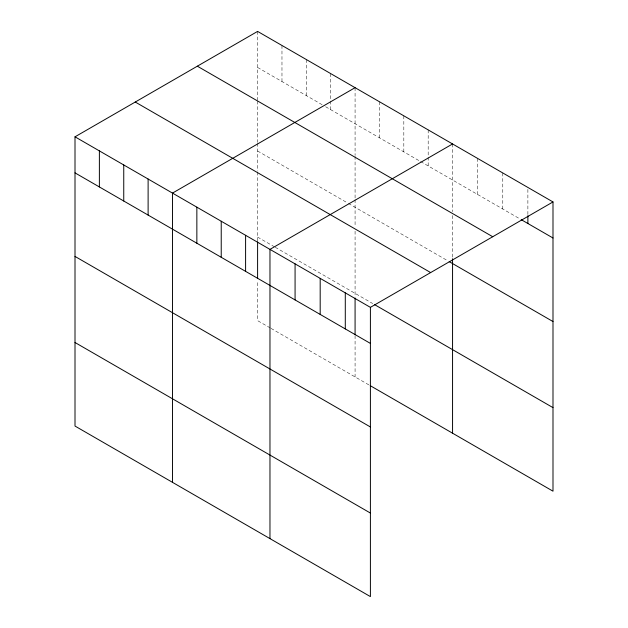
<?xml version="1.0" encoding="UTF-8"?>
<svg xmlns="http://www.w3.org/2000/svg" width="628" height="628" viewBox="0 0 628 628"><rect width="100%" height="100%" fill="white"/><g stroke="black" fill="none" stroke-linecap="round" stroke-linejoin="round"><path stroke-width="0.47" stroke-dasharray="3.14 2.35" d="M257.598 31.4L257.598 100.103M257.598 67.455L322.305 104.813M325.665 106.752L419.787 161.09M420.627 161.577L520.353 219.148M257.598 151.003L347.519 202.915M348.359 203.401L447.521 260.651M257.598 237.086L274.405 246.788M275.245 247.275L372.726 303.552M270.205 327.918L257.598 320.641L257.598 280.3M271.045 328.397L369.366 385.168M527.881 189.397L527.881 214.729M502.777 172.951L502.777 209.006M477.665 158.452L477.665 194.507M452.56 143.961L452.56 211.707M452.56 215.545L452.56 257.802M428.186 129.886L428.186 156.199M428.186 157.173L428.186 165.941M403.82 115.819L403.82 151.874M379.453 101.752L379.453 137.807M355.079 87.677L355.079 155.422M355.079 156.388L355.079 198.644M355.079 199.602L355.079 226.41M355.079 231.198L355.079 297.209M355.079 335.619L355.079 376.918M330.713 73.609L330.713 109.664M306.338 59.542L306.338 95.597M281.972 45.467L281.972 81.522M257.598 101.069L257.598 142.36M257.598 143.325L257.598 171.091M257.598 172.048L257.598 240.932"/><path stroke-width="0.94" d="M75.007 136.818L370.402 307.359L370.402 596.6L75.007 426.059L75.007 136.818L257.598 31.4L552.993 201.941L552.993 491.182L370.206 385.647M355.079 87.677L172.488 193.102L172.488 482.335M452.56 143.961L269.969 249.379L269.969 538.612M370.402 307.359L552.993 201.941M521.185 219.635L552.993 237.996M197.341 66.191L492.737 236.732M449.201 261.625L552.993 321.544M135.263 102.034L430.659 272.576M374.406 304.525L552.993 407.627M75.007 172.873L370.402 343.414M75.007 256.42L370.402 426.969M75.007 342.503L370.402 513.052M527.881 215.702L527.881 223.497M452.56 258.76L452.56 433.194M355.079 298.167L355.079 334.661M345.29 292.868L345.29 328.923M320.186 278.369L320.186 314.424M295.074 263.87L295.074 299.925M257.598 241.89L257.598 278.385M245.595 235.312L245.595 271.359M221.229 221.237L221.229 257.292M196.854 207.169L196.854 243.224M148.114 179.027L148.114 215.082M123.747 164.96L123.747 201.015M99.381 150.893L99.381 186.94"/></g></svg>
